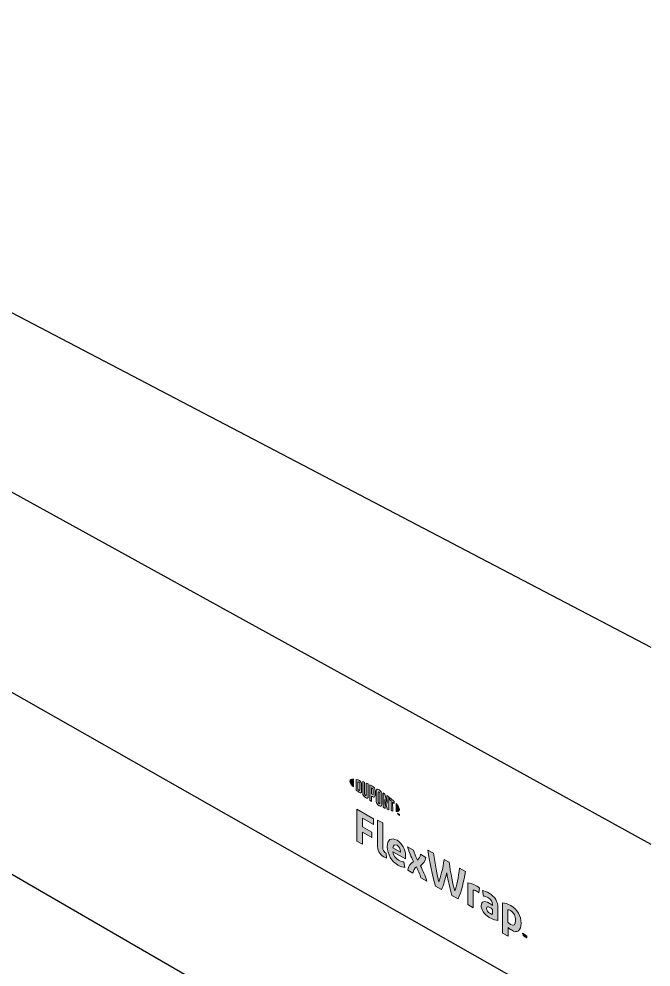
# Model space of a CAD drawing. Header units: inches. Extents: x -26 to 76, y -15 to 22.
# Drawn here: x 64.07 to 65.214, y -6.687 to -4.969 of the extents above; entities that cross this region are included whole.
import ezdxf

# ---------------------------------------------------------------- set-up
doc = ezdxf.new("R2010")
doc.units = ezdxf.units.IN
doc.header["$MEASUREMENT"] = 0
doc.layers.add('G-ANNO-TTLB', color=7, linetype='Continuous', lineweight=0)
doc.layers.add('TYVEK', color=7, linetype='Continuous', lineweight=0)

# ---------------------------------------------------------------- blocks, each defined once
blk = doc.blocks.new('Block_184')
at = {"layer": 'TYVEK', "true_color": 0x000000, "transparency": 33554687}
h = blk.add_hatch(color=18, dxfattribs=at)
h.dxf.hatch_style = 2
edge = h.paths.add_edge_path()
edge.add_spline(control_points=[(64.682, -6.4589), (64.682, -6.4589), (64.6819, -6.4014), (64.6819, -6.4014), (64.6819, -6.4014), (64.7122, -6.4188), (64.7122, -6.4188), (64.7122, -6.4188), (64.7122, -6.4288), (64.7122, -6.4288), (64.7122, -6.4288), (64.6921, -6.4172), (64.6921, -6.4172), (64.6921, -6.4172), (64.6921, -6.4329), (64.6921, -6.4329), (64.6921, -6.4329), (64.7091, -6.4426), (64.7091, -6.4426), (64.7091, -6.4426), (64.7091, -6.4526), (64.7091, -6.4526), (64.7091, -6.4526), (64.6921, -6.4429), (64.6921, -6.4429), (64.6921, -6.4429), (64.6922, -6.4647), (64.6922, -6.4647), (64.6922, -6.4647), (64.682, -6.4589), (64.682, -6.4589)], knot_values=[0, 0, 0, 0, 1, 1, 1, 2, 2, 2, 3, 3, 3, 4, 4, 4, 5, 5, 5, 6, 6, 6, 7, 7, 7, 8, 8, 8, 9, 9, 9, 10, 10, 10, 10], degree=3, periodic=0)
h = blk.add_hatch(color=18, dxfattribs=at)
h.dxf.hatch_style = 2
edge = h.paths.add_edge_path()
edge.add_spline(control_points=[(64.7288, -6.4706), (64.7289, -6.475), (64.7299, -6.478), (64.7327, -6.4796), (64.7334, -6.48), (64.7341, -6.4804), (64.7348, -6.4806), (64.7348, -6.4806), (64.7355, -6.4899), (64.7355, -6.4899), (64.7342, -6.4895), (64.7319, -6.4885), (64.7305, -6.4877), (64.7223, -6.483), (64.719, -6.475), (64.719, -6.4651), (64.719, -6.4651), (64.7189, -6.4212), (64.7189, -6.4212), (64.7189, -6.4212), (64.7287, -6.4262), (64.7287, -6.4262), (64.7287, -6.4262), (64.7288, -6.4706), (64.7288, -6.4706)], knot_values=[0, 0, 0, 0, 1, 1, 1, 2, 2, 2, 3, 3, 3, 4, 4, 4, 5, 5, 5, 6, 6, 6, 7, 7, 7, 8, 8, 8, 8], degree=3, periodic=0)
h = blk.add_hatch(color=18, dxfattribs=at)
h.dxf.hatch_style = 2
edge = h.paths.add_edge_path()
edge.add_spline(control_points=[(64.7471, -6.4713), (64.7471, -6.4713), (64.7606, -6.4791), (64.7606, -6.4791), (64.7606, -6.4791), (64.7606, -6.4781), (64.7606, -6.4781), (64.7606, -6.4735), (64.7584, -6.4689), (64.7545, -6.4666), (64.7504, -6.4643), (64.7477, -6.4661), (64.7471, -6.4713)], knot_values=[0, 0, 0, 0, 1, 1, 1, 2, 2, 2, 3, 3, 3, 4, 4, 4, 4], degree=3, periodic=0)
edge = h.paths.add_edge_path()
edge.add_spline(control_points=[(64.7687, -6.5069), (64.7656, -6.5067), (64.7609, -6.5052), (64.7562, -6.5025), (64.7448, -6.4959), (64.7369, -6.483), (64.7369, -6.4694), (64.7368, -6.4563), (64.744, -6.4516), (64.7545, -6.4576), (64.7638, -6.463), (64.77, -6.4741), (64.77, -6.4851), (64.77, -6.4876), (64.7699, -6.4896), (64.7697, -6.4912), (64.7697, -6.4912), (64.7472, -6.4783), (64.7472, -6.4783), (64.7482, -6.4854), (64.7515, -6.4903), (64.7572, -6.4935), (64.7607, -6.4955), (64.7641, -6.4966), (64.7671, -6.4968), (64.7671, -6.4968), (64.7687, -6.5069), (64.7687, -6.5069)], knot_values=[0, 0, 0, 0, 1, 1, 1, 2, 2, 2, 3, 3, 3, 4, 4, 4, 5, 5, 5, 6, 6, 6, 7, 7, 7, 8, 8, 8, 9, 9, 9, 9], degree=3, periodic=0)
h = blk.add_hatch(color=18, dxfattribs=at)
h.dxf.hatch_style = 2
edge = h.paths.add_edge_path()
edge.add_spline(control_points=[(64.7845, -6.4958), (64.7798, -6.4869), (64.776, -6.4791), (64.7737, -6.4696), (64.7737, -6.4696), (64.7844, -6.4757), (64.7844, -6.4757), (64.7853, -6.4799), (64.7884, -6.4873), (64.7916, -6.4938), (64.7942, -6.4908), (64.7965, -6.4873), (64.797, -6.483), (64.797, -6.483), (64.8069, -6.4887), (64.8069, -6.4887), (64.8051, -6.4962), (64.802, -6.5004), (64.7967, -6.5036), (64.8018, -6.5132), (64.8053, -6.521), (64.8083, -6.5314), (64.8083, -6.5314), (64.7976, -6.5253), (64.7976, -6.5253), (64.7961, -6.5198), (64.7926, -6.5116), (64.7895, -6.5054), (64.7869, -6.5083), (64.7843, -6.5118), (64.7833, -6.517), (64.7833, -6.517), (64.7738, -6.5116), (64.7738, -6.5116), (64.7755, -6.504), (64.7789, -6.4994), (64.7845, -6.4958)], knot_values=[0, 0, 0, 0, 1, 1, 1, 2, 2, 2, 3, 3, 3, 4, 4, 4, 5, 5, 5, 6, 6, 6, 7, 7, 7, 8, 8, 8, 9, 9, 9, 10, 10, 10, 11, 11, 11, 12, 12, 12, 12], degree=3, periodic=0)
h = blk.add_hatch(color=18, dxfattribs=at)
h.dxf.hatch_style = 2
edge = h.paths.add_edge_path()
edge.add_spline(control_points=[(64.8679, -6.5082), (64.8679, -6.5082), (64.8783, -6.5141), (64.8783, -6.5141), (64.8756, -6.5317), (64.871, -6.5516), (64.865, -6.5639), (64.865, -6.5639), (64.8538, -6.5575), (64.8538, -6.5575), (64.8503, -6.5452), (64.8471, -6.5314), (64.8444, -6.5164), (64.8418, -6.5283), (64.8387, -6.5386), (64.8352, -6.5468), (64.8352, -6.5468), (64.824, -6.5404), (64.824, -6.5404), (64.8183, -6.5214), (64.8131, -6.4959), (64.8105, -6.4752), (64.8105, -6.4752), (64.8208, -6.4811), (64.8208, -6.4811), (64.823, -6.4997), (64.8271, -6.5215), (64.83, -6.5328), (64.8331, -6.5249), (64.8378, -6.5088), (64.8398, -6.4921), (64.8398, -6.4921), (64.8489, -6.4973), (64.8489, -6.4973), (64.8511, -6.5164), (64.8558, -6.538), (64.859, -6.5494), (64.8618, -6.5414), (64.8658, -6.5243), (64.8679, -6.5082)], knot_values=[0, 0, 0, 0, 1, 1, 1, 2, 2, 2, 3, 3, 3, 4, 4, 4, 5, 5, 5, 6, 6, 6, 7, 7, 7, 8, 8, 8, 9, 9, 9, 10, 10, 10, 11, 11, 11, 12, 12, 12, 13, 13, 13, 13], degree=3, periodic=0)
h = blk.add_hatch(color=18, dxfattribs=at)
h.dxf.hatch_style = 2
edge = h.paths.add_edge_path()
edge.add_spline(control_points=[(64.8976, -6.5398), (64.9002, -6.5412), (64.9026, -6.543), (64.9041, -6.5442), (64.9041, -6.5442), (64.9027, -6.5527), (64.9027, -6.5527), (64.9014, -6.5515), (64.8999, -6.5504), (64.8985, -6.5496), (64.8958, -6.5481), (64.894, -6.5476), (64.8925, -6.5476), (64.8925, -6.5476), (64.8926, -6.5798), (64.8926, -6.5798), (64.8926, -6.5798), (64.8828, -6.5742), (64.8828, -6.5742), (64.8828, -6.5742), (64.8827, -6.5348), (64.8827, -6.5348), (64.8865, -6.5348), (64.8925, -6.5368), (64.8976, -6.5398)], knot_values=[0, 0, 0, 0, 1, 1, 1, 2, 2, 2, 3, 3, 3, 4, 4, 4, 5, 5, 5, 6, 6, 6, 7, 7, 7, 8, 8, 8, 8], degree=3, periodic=0)
h = blk.add_hatch(color=18, dxfattribs=at)
h.dxf.hatch_style = 2
edge = h.paths.add_edge_path()
edge.add_spline(control_points=[(64.9276, -6.5916), (64.9276, -6.5916), (64.9276, -6.5828), (64.9276, -6.5828), (64.9259, -6.5814), (64.9242, -6.5802), (64.9225, -6.5792), (64.9192, -6.5774), (64.9167, -6.5774), (64.9167, -6.5812), (64.9167, -6.5847), (64.9188, -6.5877), (64.9226, -6.5899), (64.9247, -6.5911), (64.9265, -6.5916), (64.9276, -6.5916)], knot_values=[0, 0, 0, 0, 1, 1, 1, 2, 2, 2, 3, 3, 3, 4, 4, 4, 5, 5, 5, 5], degree=3, periodic=0)
edge = h.paths.add_edge_path()
edge.add_spline(control_points=[(64.9216, -6.5974), (64.9119, -6.5918), (64.9069, -6.5835), (64.9069, -6.5761), (64.9069, -6.568), (64.9127, -6.5665), (64.9212, -6.5713), (64.9232, -6.5725), (64.9258, -6.5743), (64.9275, -6.5756), (64.9275, -6.5756), (64.9275, -6.5737), (64.9275, -6.5737), (64.9275, -6.5687), (64.925, -6.5648), (64.9203, -6.5621), (64.9171, -6.5603), (64.9138, -6.559), (64.9109, -6.5587), (64.9109, -6.5587), (64.9091, -6.5488), (64.9091, -6.5488), (64.9121, -6.5491), (64.917, -6.5509), (64.9214, -6.5534), (64.9318, -6.5594), (64.9371, -6.5688), (64.9371, -6.5799), (64.9371, -6.5799), (64.9371, -6.6027), (64.9371, -6.6027), (64.9342, -6.6028), (64.9287, -6.6015), (64.9216, -6.5974)], knot_values=[0, 0, 0, 0, 1, 1, 1, 2, 2, 2, 3, 3, 3, 4, 4, 4, 5, 5, 5, 6, 6, 6, 7, 7, 7, 8, 8, 8, 9, 9, 9, 10, 10, 10, 11, 11, 11, 11], degree=3, periodic=0)
h = blk.add_hatch(color=18, dxfattribs=at)
h.dxf.hatch_style = 2
edge = h.paths.add_edge_path()
edge.add_spline(control_points=[(64.96, -6.6101), (64.9663, -6.6137), (64.9692, -6.611), (64.9692, -6.6025), (64.9691, -6.5951), (64.9664, -6.5886), (64.9599, -6.5849), (64.9582, -6.5839), (64.9569, -6.5835), (64.9554, -6.5833), (64.9554, -6.5833), (64.9554, -6.6063), (64.9554, -6.6063), (64.9568, -6.6078), (64.9579, -6.6089), (64.96, -6.6101)], knot_values=[0, 0, 0, 0, 1, 1, 1, 2, 2, 2, 3, 3, 3, 4, 4, 4, 5, 5, 5, 5], degree=3, periodic=0)
edge = h.paths.add_edge_path()
edge.add_spline(control_points=[(64.9615, -6.6201), (64.959, -6.6187), (64.9572, -6.6174), (64.9555, -6.6156), (64.9555, -6.6156), (64.9555, -6.6312), (64.9555, -6.6312), (64.9555, -6.6312), (64.9457, -6.6256), (64.9457, -6.6256), (64.9457, -6.6256), (64.9456, -6.5708), (64.9456, -6.5708), (64.9497, -6.571), (64.9554, -6.5729), (64.9604, -6.5758), (64.9721, -6.5825), (64.9791, -6.5947), (64.9791, -6.6079), (64.9792, -6.6214), (64.9726, -6.6265), (64.9615, -6.6201)], knot_values=[0, 0, 0, 0, 1, 1, 1, 2, 2, 2, 3, 3, 3, 4, 4, 4, 5, 5, 5, 6, 6, 6, 7, 7, 7, 7], degree=3, periodic=0)
h = blk.add_hatch(color=18, dxfattribs=at)
h.dxf.hatch_style = 2
edge = h.paths.add_edge_path()
edge.add_spline(control_points=[(64.9862, -6.6285), (64.9866, -6.6298), (64.9869, -6.6307), (64.9873, -6.6317), (64.9878, -6.6312), (64.9881, -6.6306), (64.9884, -6.6298), (64.9884, -6.6298), (64.9894, -6.6304), (64.9894, -6.6304), (64.9894, -6.6304), (64.9894, -6.6346), (64.9894, -6.6346), (64.9894, -6.6346), (64.9885, -6.6341), (64.9885, -6.6341), (64.9885, -6.6341), (64.9885, -6.6322), (64.9885, -6.6322), (64.9885, -6.6322), (64.9886, -6.6315), (64.9886, -6.6315), (64.9883, -6.632), (64.988, -6.6325), (64.9877, -6.6328), (64.9877, -6.6328), (64.987, -6.6325), (64.987, -6.6325), (64.9867, -6.6317), (64.9863, -6.6308), (64.986, -6.63), (64.986, -6.63), (64.9861, -6.6308), (64.9861, -6.6308), (64.9861, -6.6308), (64.9861, -6.6327), (64.9861, -6.6327), (64.9861, -6.6327), (64.9852, -6.6322), (64.9852, -6.6322), (64.9852, -6.6322), (64.9852, -6.6279), (64.9852, -6.6279), (64.9852, -6.6279), (64.9862, -6.6285), (64.9862, -6.6285)], knot_values=[0, 0, 0, 0, 1, 1, 1, 2, 2, 2, 3, 3, 3, 4, 4, 4, 5, 5, 5, 6, 6, 6, 7, 7, 7, 8, 8, 8, 9, 9, 9, 10, 10, 10, 11, 11, 11, 12, 12, 12, 13, 13, 13, 14, 14, 14, 15, 15, 15, 15], degree=3, periodic=0)
edge = h.paths.add_edge_path()
edge.add_spline(control_points=[(64.9828, -6.6275), (64.9828, -6.6275), (64.9818, -6.6269), (64.9818, -6.6269), (64.9818, -6.6269), (64.9818, -6.626), (64.9818, -6.626), (64.9818, -6.626), (64.9848, -6.6277), (64.9848, -6.6277), (64.9848, -6.6277), (64.9848, -6.6287), (64.9848, -6.6287), (64.9848, -6.6287), (64.9838, -6.6281), (64.9838, -6.6281), (64.9838, -6.6281), (64.9838, -6.6314), (64.9838, -6.6314), (64.9838, -6.6314), (64.9828, -6.6308), (64.9828, -6.6308), (64.9828, -6.6308), (64.9828, -6.6275), (64.9828, -6.6275)], knot_values=[0, 0, 0, 0, 1, 1, 1, 2, 2, 2, 3, 3, 3, 4, 4, 4, 5, 5, 5, 6, 6, 6, 7, 7, 7, 8, 8, 8, 8], degree=3, periodic=0)
at = {"layer": 'TYVEK'}
for points, knots in [([(64.682, -6.4589), (64.682, -6.4589), (64.6819, -6.4014), (64.6819, -6.4014), (64.6819, -6.4014), (64.7122, -6.4188), (64.7122, -6.4188), (64.7122, -6.4188), (64.7122, -6.4288), (64.7122, -6.4288), (64.7122, -6.4288), (64.6921, -6.4172), (64.6921, -6.4172), (64.6921, -6.4172), (64.6921, -6.4329), (64.6921, -6.4329), (64.6921, -6.4329), (64.7091, -6.4426), (64.7091, -6.4426), (64.7091, -6.4426), (64.7091, -6.4526), (64.7091, -6.4526), (64.7091, -6.4526), (64.6921, -6.4429), (64.6921, -6.4429), (64.6921, -6.4429), (64.6922, -6.4647), (64.6922, -6.4647), (64.6922, -6.4647), (64.682, -6.4589), (64.682, -6.4589)], [0, 0, 0, 0, 1, 1, 1, 2, 2, 2, 3, 3, 3, 4, 4, 4, 5, 5, 5, 6, 6, 6, 7, 7, 7, 8, 8, 8, 9, 9, 9, 10, 10, 10, 10]), ([(64.7288, -6.4706), (64.7289, -6.475), (64.7299, -6.478), (64.7327, -6.4796), (64.7334, -6.48), (64.7341, -6.4804), (64.7348, -6.4806), (64.7348, -6.4806), (64.7355, -6.4899), (64.7355, -6.4899), (64.7342, -6.4895), (64.7319, -6.4885), (64.7305, -6.4877), (64.7223, -6.483), (64.719, -6.475), (64.719, -6.4651), (64.719, -6.4651), (64.7189, -6.4212), (64.7189, -6.4212), (64.7189, -6.4212), (64.7287, -6.4262), (64.7287, -6.4262), (64.7287, -6.4262), (64.7288, -6.4706), (64.7288, -6.4706)], [0, 0, 0, 0, 1, 1, 1, 2, 2, 2, 3, 3, 3, 4, 4, 4, 5, 5, 5, 6, 6, 6, 7, 7, 7, 8, 8, 8, 8]), ([(64.7687, -6.5069), (64.7656, -6.5067), (64.7609, -6.5052), (64.7562, -6.5025), (64.7448, -6.4959), (64.7369, -6.483), (64.7369, -6.4694), (64.7368, -6.4563), (64.744, -6.4516), (64.7545, -6.4576), (64.7638, -6.463), (64.77, -6.4741), (64.77, -6.4851), (64.77, -6.4876), (64.7699, -6.4896), (64.7697, -6.4912), (64.7697, -6.4912), (64.7472, -6.4783), (64.7472, -6.4783), (64.7482, -6.4854), (64.7515, -6.4903), (64.7572, -6.4935), (64.7607, -6.4955), (64.7641, -6.4966), (64.7671, -6.4968), (64.7671, -6.4968), (64.7687, -6.5069), (64.7687, -6.5069)], [0, 0, 0, 0, 1, 1, 1, 2, 2, 2, 3, 3, 3, 4, 4, 4, 5, 5, 5, 6, 6, 6, 7, 7, 7, 8, 8, 8, 9, 9, 9, 9]), ([(64.7471, -6.4713), (64.7471, -6.4713), (64.7606, -6.4791), (64.7606, -6.4791), (64.7606, -6.4791), (64.7606, -6.4781), (64.7606, -6.4781), (64.7606, -6.4735), (64.7584, -6.4689), (64.7545, -6.4666), (64.7504, -6.4643), (64.7477, -6.4661), (64.7471, -6.4713)], [0, 0, 0, 0, 1, 1, 1, 2, 2, 2, 3, 3, 3, 4, 4, 4, 4]), ([(64.7845, -6.4958), (64.7798, -6.4869), (64.776, -6.4791), (64.7737, -6.4696), (64.7737, -6.4696), (64.7844, -6.4757), (64.7844, -6.4757), (64.7853, -6.4799), (64.7884, -6.4873), (64.7916, -6.4938), (64.7942, -6.4908), (64.7965, -6.4873), (64.797, -6.483), (64.797, -6.483), (64.8069, -6.4887), (64.8069, -6.4887), (64.8051, -6.4962), (64.802, -6.5004), (64.7967, -6.5036), (64.8018, -6.5132), (64.8053, -6.521), (64.8083, -6.5314), (64.8083, -6.5314), (64.7976, -6.5253), (64.7976, -6.5253), (64.7961, -6.5198), (64.7926, -6.5116), (64.7895, -6.5054), (64.7869, -6.5083), (64.7843, -6.5118), (64.7833, -6.517), (64.7833, -6.517), (64.7738, -6.5116), (64.7738, -6.5116), (64.7755, -6.504), (64.7789, -6.4994), (64.7845, -6.4958)], [0, 0, 0, 0, 1, 1, 1, 2, 2, 2, 3, 3, 3, 4, 4, 4, 5, 5, 5, 6, 6, 6, 7, 7, 7, 8, 8, 8, 9, 9, 9, 10, 10, 10, 11, 11, 11, 12, 12, 12, 12]), ([(64.8679, -6.5082), (64.8679, -6.5082), (64.8783, -6.5141), (64.8783, -6.5141), (64.8756, -6.5317), (64.871, -6.5516), (64.865, -6.5639), (64.865, -6.5639), (64.8538, -6.5575), (64.8538, -6.5575), (64.8503, -6.5452), (64.8471, -6.5314), (64.8444, -6.5164), (64.8418, -6.5283), (64.8387, -6.5386), (64.8352, -6.5468), (64.8352, -6.5468), (64.824, -6.5404), (64.824, -6.5404), (64.8183, -6.5214), (64.8131, -6.4959), (64.8105, -6.4752), (64.8105, -6.4752), (64.8208, -6.4811), (64.8208, -6.4811), (64.823, -6.4997), (64.8271, -6.5215), (64.83, -6.5328), (64.8331, -6.5249), (64.8378, -6.5088), (64.8398, -6.4921), (64.8398, -6.4921), (64.8489, -6.4973), (64.8489, -6.4973), (64.8511, -6.5164), (64.8558, -6.538), (64.859, -6.5494), (64.8618, -6.5414), (64.8658, -6.5243), (64.8679, -6.5082)], [0, 0, 0, 0, 1, 1, 1, 2, 2, 2, 3, 3, 3, 4, 4, 4, 5, 5, 5, 6, 6, 6, 7, 7, 7, 8, 8, 8, 9, 9, 9, 10, 10, 10, 11, 11, 11, 12, 12, 12, 13, 13, 13, 13]), ([(64.8976, -6.5398), (64.9002, -6.5412), (64.9026, -6.543), (64.9041, -6.5442), (64.9041, -6.5442), (64.9027, -6.5527), (64.9027, -6.5527), (64.9014, -6.5515), (64.8999, -6.5504), (64.8985, -6.5496), (64.8958, -6.5481), (64.894, -6.5476), (64.8925, -6.5476), (64.8925, -6.5476), (64.8926, -6.5798), (64.8926, -6.5798), (64.8926, -6.5798), (64.8828, -6.5742), (64.8828, -6.5742), (64.8828, -6.5742), (64.8827, -6.5348), (64.8827, -6.5348), (64.8865, -6.5348), (64.8925, -6.5368), (64.8976, -6.5398)], [0, 0, 0, 0, 1, 1, 1, 2, 2, 2, 3, 3, 3, 4, 4, 4, 5, 5, 5, 6, 6, 6, 7, 7, 7, 8, 8, 8, 8]), ([(64.9216, -6.5974), (64.9119, -6.5918), (64.9069, -6.5835), (64.9069, -6.5761), (64.9069, -6.568), (64.9127, -6.5665), (64.9212, -6.5713), (64.9232, -6.5725), (64.9258, -6.5743), (64.9275, -6.5756), (64.9275, -6.5756), (64.9275, -6.5737), (64.9275, -6.5737), (64.9275, -6.5687), (64.925, -6.5648), (64.9203, -6.5621), (64.9171, -6.5603), (64.9138, -6.559), (64.9109, -6.5587), (64.9109, -6.5587), (64.9091, -6.5488), (64.9091, -6.5488), (64.9121, -6.5491), (64.917, -6.5509), (64.9214, -6.5534), (64.9318, -6.5594), (64.9371, -6.5688), (64.9371, -6.5799), (64.9371, -6.5799), (64.9371, -6.6027), (64.9371, -6.6027), (64.9342, -6.6028), (64.9287, -6.6015), (64.9216, -6.5974)], [0, 0, 0, 0, 1, 1, 1, 2, 2, 2, 3, 3, 3, 4, 4, 4, 5, 5, 5, 6, 6, 6, 7, 7, 7, 8, 8, 8, 9, 9, 9, 10, 10, 10, 11, 11, 11, 11]), ([(64.9276, -6.5916), (64.9276, -6.5916), (64.9276, -6.5828), (64.9276, -6.5828), (64.9259, -6.5814), (64.9242, -6.5802), (64.9225, -6.5792), (64.9192, -6.5774), (64.9167, -6.5774), (64.9167, -6.5812), (64.9167, -6.5847), (64.9188, -6.5877), (64.9226, -6.5899), (64.9247, -6.5911), (64.9265, -6.5916), (64.9276, -6.5916)], [0, 0, 0, 0, 1, 1, 1, 2, 2, 2, 3, 3, 3, 4, 4, 4, 5, 5, 5, 5]), ([(64.9615, -6.6201), (64.959, -6.6187), (64.9572, -6.6174), (64.9555, -6.6156), (64.9555, -6.6156), (64.9555, -6.6312), (64.9555, -6.6312), (64.9555, -6.6312), (64.9457, -6.6256), (64.9457, -6.6256), (64.9457, -6.6256), (64.9456, -6.5708), (64.9456, -6.5708), (64.9497, -6.571), (64.9554, -6.5729), (64.9604, -6.5758), (64.9721, -6.5825), (64.9791, -6.5947), (64.9791, -6.6079), (64.9792, -6.6214), (64.9726, -6.6265), (64.9615, -6.6201)], [0, 0, 0, 0, 1, 1, 1, 2, 2, 2, 3, 3, 3, 4, 4, 4, 5, 5, 5, 6, 6, 6, 7, 7, 7, 7]), ([(64.96, -6.6101), (64.9663, -6.6137), (64.9692, -6.611), (64.9692, -6.6025), (64.9691, -6.5951), (64.9664, -6.5886), (64.9599, -6.5849), (64.9582, -6.5839), (64.9569, -6.5835), (64.9554, -6.5833), (64.9554, -6.5833), (64.9554, -6.6063), (64.9554, -6.6063), (64.9568, -6.6078), (64.9579, -6.6089), (64.96, -6.6101)], [0, 0, 0, 0, 1, 1, 1, 2, 2, 2, 3, 3, 3, 4, 4, 4, 5, 5, 5, 5]), ([(64.9828, -6.6275), (64.9828, -6.6275), (64.9818, -6.6269), (64.9818, -6.6269), (64.9818, -6.6269), (64.9818, -6.626), (64.9818, -6.626), (64.9818, -6.626), (64.9848, -6.6277), (64.9848, -6.6277), (64.9848, -6.6277), (64.9848, -6.6287), (64.9848, -6.6287), (64.9848, -6.6287), (64.9838, -6.6281), (64.9838, -6.6281), (64.9838, -6.6281), (64.9838, -6.6314), (64.9838, -6.6314), (64.9838, -6.6314), (64.9828, -6.6308), (64.9828, -6.6308), (64.9828, -6.6308), (64.9828, -6.6275), (64.9828, -6.6275)], [0, 0, 0, 0, 1, 1, 1, 2, 2, 2, 3, 3, 3, 4, 4, 4, 5, 5, 5, 6, 6, 6, 7, 7, 7, 8, 8, 8, 8]), ([(64.9862, -6.6285), (64.9866, -6.6298), (64.9869, -6.6307), (64.9873, -6.6317), (64.9878, -6.6312), (64.9881, -6.6306), (64.9884, -6.6298), (64.9884, -6.6298), (64.9894, -6.6304), (64.9894, -6.6304), (64.9894, -6.6304), (64.9894, -6.6346), (64.9894, -6.6346), (64.9894, -6.6346), (64.9885, -6.6341), (64.9885, -6.6341), (64.9885, -6.6341), (64.9885, -6.6322), (64.9885, -6.6322), (64.9885, -6.6322), (64.9886, -6.6315), (64.9886, -6.6315), (64.9883, -6.632), (64.988, -6.6325), (64.9877, -6.6328), (64.9877, -6.6328), (64.987, -6.6325), (64.987, -6.6325), (64.9867, -6.6317), (64.9863, -6.6308), (64.986, -6.63), (64.986, -6.63), (64.9861, -6.6308), (64.9861, -6.6308), (64.9861, -6.6308), (64.9861, -6.6327), (64.9861, -6.6327), (64.9861, -6.6327), (64.9852, -6.6322), (64.9852, -6.6322), (64.9852, -6.6322), (64.9852, -6.6279), (64.9852, -6.6279), (64.9852, -6.6279), (64.9862, -6.6285), (64.9862, -6.6285)], [0, 0, 0, 0, 1, 1, 1, 2, 2, 2, 3, 3, 3, 4, 4, 4, 5, 5, 5, 6, 6, 6, 7, 7, 7, 8, 8, 8, 9, 9, 9, 10, 10, 10, 11, 11, 11, 12, 12, 12, 13, 13, 13, 14, 14, 14, 15, 15, 15, 15])]:
    blk.add_open_spline(points, degree=3, knots=knots, dxfattribs=at)
blk = doc.blocks.new('Block_185')
at = {"layer": 'TYVEK', "true_color": 0x000000, "transparency": 33554687}
h = blk.add_hatch(color=18, dxfattribs=at)
h.dxf.hatch_style = 2
edge = h.paths.add_edge_path()
edge.add_spline(control_points=[(64.6693, -6.3503), (64.6693, -6.3529), (64.6716, -6.3567), (64.6755, -6.361), (64.6755, -6.361), (64.6754, -6.3466), (64.6754, -6.3466), (64.6715, -6.3465), (64.6693, -6.3477), (64.6693, -6.3503)], knot_values=[0, 0, 0, 0, 1, 1, 1, 2, 2, 2, 3, 3, 3, 3], degree=3, periodic=0)
h = blk.add_hatch(color=18, dxfattribs=at)
h.dxf.hatch_style = 2
edge = h.paths.add_edge_path()
edge.add_spline(control_points=[(64.6871, -6.3664), (64.6871, -6.3675), (64.6865, -6.3675), (64.6859, -6.3671), (64.6853, -6.3668), (64.6845, -6.3661), (64.6838, -6.3655), (64.6838, -6.3655), (64.6838, -6.3517), (64.6838, -6.3517), (64.6845, -6.3519), (64.6853, -6.3522), (64.6858, -6.3525), (64.6865, -6.3529), (64.6871, -6.3536), (64.6871, -6.3547), (64.6871, -6.3547), (64.6871, -6.3664), (64.6871, -6.3664)], knot_values=[0, 0, 0, 0, 1, 1, 1, 2, 2, 2, 3, 3, 3, 4, 4, 4, 5, 5, 5, 6, 6, 6, 6], degree=3, periodic=0)
edge = h.paths.add_edge_path()
edge.add_spline(control_points=[(64.6863, -6.3491), (64.6852, -6.3485), (64.6836, -6.348), (64.6808, -6.3473), (64.6808, -6.3473), (64.6808, -6.3665), (64.6808, -6.3665), (64.6833, -6.3688), (64.6852, -6.3704), (64.6863, -6.371), (64.6888, -6.3724), (64.6902, -6.3715), (64.6902, -6.3687), (64.6902, -6.3687), (64.6902, -6.356), (64.6902, -6.356), (64.6902, -6.3531), (64.6888, -6.3505), (64.6863, -6.3491)], knot_values=[0, 0, 0, 0, 1, 1, 1, 2, 2, 2, 3, 3, 3, 4, 4, 4, 5, 5, 5, 6, 6, 6, 6], degree=3, periodic=0)
h = blk.add_hatch(color=18, dxfattribs=at)
h.dxf.hatch_style = 2
edge = h.paths.add_edge_path()
edge.add_spline(control_points=[(64.6989, -6.3754), (64.6989, -6.3765), (64.6986, -6.377), (64.6974, -6.3762), (64.6962, -6.3753), (64.6959, -6.3746), (64.6959, -6.3733), (64.6959, -6.3733), (64.6959, -6.3524), (64.6959, -6.3524), (64.6951, -6.3521), (64.6933, -6.3514), (64.6926, -6.3511), (64.6926, -6.3511), (64.6926, -6.3721), (64.6926, -6.3721), (64.6926, -6.3755), (64.6941, -6.3776), (64.6974, -6.38), (64.7005, -6.3821), (64.7024, -6.3814), (64.7023, -6.3777), (64.7023, -6.3777), (64.7023, -6.3554), (64.7023, -6.3554), (64.7017, -6.3551), (64.6996, -6.3541), (64.6989, -6.3538), (64.6989, -6.3538), (64.6989, -6.3754), (64.6989, -6.3754)], knot_values=[0, 0, 0, 0, 1, 1, 1, 2, 2, 2, 3, 3, 3, 4, 4, 4, 5, 5, 5, 6, 6, 6, 7, 7, 7, 8, 8, 8, 9, 9, 9, 10, 10, 10, 10], degree=3, periodic=0)
h = blk.add_hatch(color=18, dxfattribs=at)
h.dxf.hatch_style = 2
edge = h.paths.add_edge_path()
edge.add_spline(control_points=[(64.7114, -6.3734), (64.7114, -6.3746), (64.711, -6.375), (64.7096, -6.3742), (64.7096, -6.3742), (64.7084, -6.3735), (64.7084, -6.3735), (64.7084, -6.3735), (64.7084, -6.3625), (64.7084, -6.3625), (64.7089, -6.3628), (64.7092, -6.3629), (64.7095, -6.3631), (64.711, -6.364), (64.7113, -6.3648), (64.7113, -6.366), (64.7113, -6.366), (64.7114, -6.3734), (64.7114, -6.3734)], knot_values=[0, 0, 0, 0, 1, 1, 1, 2, 2, 2, 3, 3, 3, 4, 4, 4, 5, 5, 5, 6, 6, 6, 6], degree=3, periodic=0)
edge = h.paths.add_edge_path()
edge.add_spline(control_points=[(64.7097, -6.3593), (64.7091, -6.359), (64.707, -6.3578), (64.705, -6.3568), (64.705, -6.3568), (64.705, -6.3848), (64.705, -6.3848), (64.7057, -6.3852), (64.7075, -6.3864), (64.7084, -6.387), (64.7084, -6.387), (64.7084, -6.3774), (64.7084, -6.3774), (64.7084, -6.3774), (64.7098, -6.3782), (64.7098, -6.3782), (64.7133, -6.3802), (64.7148, -6.3792), (64.7148, -6.3757), (64.7148, -6.3757), (64.7148, -6.3674), (64.7148, -6.3674), (64.7148, -6.3639), (64.7131, -6.3612), (64.7097, -6.3593)], knot_values=[0, 0, 0, 0, 1, 1, 1, 2, 2, 2, 3, 3, 3, 4, 4, 4, 5, 5, 5, 6, 6, 6, 7, 7, 7, 8, 8, 8, 8], degree=3, periodic=0)
h = blk.add_hatch(color=18, dxfattribs=at)
h.dxf.hatch_style = 2
edge = h.paths.add_edge_path()
edge.add_spline(control_points=[(64.7236, -6.3902), (64.7236, -6.3913), (64.7233, -6.3917), (64.7221, -6.391), (64.7208, -6.3904), (64.7205, -6.3896), (64.7205, -6.3884), (64.7205, -6.3884), (64.7204, -6.3709), (64.7204, -6.3709), (64.7204, -6.3698), (64.7208, -6.3693), (64.722, -6.3701), (64.7232, -6.3708), (64.7235, -6.3716), (64.7235, -6.3727), (64.7235, -6.3727), (64.7236, -6.3902), (64.7236, -6.3902)], knot_values=[0, 0, 0, 0, 1, 1, 1, 2, 2, 2, 3, 3, 3, 4, 4, 4, 5, 5, 5, 6, 6, 6, 6], degree=3, periodic=0)
edge = h.paths.add_edge_path()
edge.add_spline(control_points=[(64.722, -6.3662), (64.7188, -6.3642), (64.717, -6.3647), (64.717, -6.3684), (64.717, -6.3684), (64.717, -6.3868), (64.717, -6.3868), (64.717, -6.3906), (64.7187, -6.3932), (64.7221, -6.395), (64.7253, -6.3967), (64.727, -6.3962), (64.727, -6.3921), (64.727, -6.3921), (64.727, -6.3746), (64.727, -6.3746), (64.727, -6.3706), (64.7254, -6.3684), (64.722, -6.3662)], knot_values=[0, 0, 0, 0, 1, 1, 1, 2, 2, 2, 3, 3, 3, 4, 4, 4, 5, 5, 5, 6, 6, 6, 6], degree=3, periodic=0)
h = blk.add_hatch(color=18, dxfattribs=at)
h.dxf.hatch_style = 2
edge = h.paths.add_edge_path()
edge.add_spline(control_points=[(64.7365, -6.3901), (64.7365, -6.3901), (64.7327, -6.3737), (64.7327, -6.3737), (64.7316, -6.3729), (64.7304, -6.3721), (64.7294, -6.3714), (64.7294, -6.3714), (64.7295, -6.3983), (64.7295, -6.3983), (64.7302, -6.3986), (64.7319, -6.3994), (64.7328, -6.3998), (64.7328, -6.3998), (64.7325, -6.3837), (64.7325, -6.3837), (64.7325, -6.3837), (64.7365, -6.4013), (64.7365, -6.4013), (64.7374, -6.4016), (64.7386, -6.4021), (64.7394, -6.4024), (64.7394, -6.4024), (64.7394, -6.3787), (64.7394, -6.3787), (64.7385, -6.3781), (64.737, -6.3769), (64.7362, -6.3763), (64.7362, -6.3763), (64.7365, -6.3901), (64.7365, -6.3901)], knot_values=[0, 0, 0, 0, 1, 1, 1, 2, 2, 2, 3, 3, 3, 4, 4, 4, 5, 5, 5, 6, 6, 6, 7, 7, 7, 8, 8, 8, 9, 9, 9, 10, 10, 10, 10], degree=3, periodic=0)
h = blk.add_hatch(color=18, dxfattribs=at)
h.dxf.hatch_style = 2
edge = h.paths.add_edge_path()
edge.add_spline(control_points=[(64.7411, -6.3838), (64.7419, -6.3845), (64.7428, -6.3852), (64.7436, -6.3858), (64.7436, -6.3858), (64.7436, -6.4037), (64.7436, -6.4037), (64.7444, -6.404), (64.7457, -6.4043), (64.7467, -6.4046), (64.7467, -6.4046), (64.7466, -6.3884), (64.7466, -6.3884), (64.7475, -6.3892), (64.7484, -6.39), (64.7491, -6.3907), (64.7491, -6.3907), (64.7491, -6.3872), (64.7491, -6.3872), (64.7467, -6.3848), (64.7441, -6.3826), (64.7411, -6.3801), (64.7411, -6.3801), (64.7411, -6.3838), (64.7411, -6.3838)], knot_values=[0, 0, 0, 0, 1, 1, 1, 2, 2, 2, 3, 3, 3, 4, 4, 4, 5, 5, 5, 6, 6, 6, 7, 7, 7, 8, 8, 8, 8], degree=3, periodic=0)
h = blk.add_hatch(color=18, dxfattribs=at)
h.dxf.hatch_style = 2
edge = h.paths.add_edge_path()
edge.add_spline(control_points=[(64.7589, -6.4017), (64.7589, -6.4044), (64.7567, -6.4056), (64.7528, -6.4055), (64.7528, -6.4055), (64.7528, -6.391), (64.7528, -6.391), (64.7567, -6.3954), (64.7589, -6.3991), (64.7589, -6.4017)], knot_values=[0, 0, 0, 0, 1, 1, 1, 2, 2, 2, 3, 3, 3, 3], degree=3, periodic=0)
h = blk.add_hatch(color=18, dxfattribs=at)
h.dxf.hatch_style = 2
edge = h.paths.add_edge_path()
edge.add_spline(control_points=[(64.7571, -6.4094), (64.7571, -6.4094), (64.7575, -6.4096), (64.7575, -6.4096), (64.7575, -6.4096), (64.758, -6.4109), (64.758, -6.4109), (64.758, -6.4109), (64.7586, -6.4102), (64.7586, -6.4102), (64.7586, -6.4102), (64.7589, -6.4104), (64.7589, -6.4104), (64.7589, -6.4104), (64.7589, -6.4125), (64.7589, -6.4125), (64.7589, -6.4125), (64.7586, -6.4123), (64.7586, -6.4123), (64.7586, -6.4123), (64.7586, -6.4108), (64.7586, -6.4108), (64.7586, -6.4108), (64.7581, -6.4115), (64.7581, -6.4115), (64.7581, -6.4115), (64.758, -6.4115), (64.758, -6.4115), (64.758, -6.4115), (64.7575, -6.4102), (64.7575, -6.4102), (64.7575, -6.4102), (64.7575, -6.4116), (64.7575, -6.4116), (64.7575, -6.4116), (64.7571, -6.4114), (64.7571, -6.4114), (64.7571, -6.4114), (64.7571, -6.4094), (64.7571, -6.4094)], knot_values=[0, 0, 0, 0, 1, 1, 1, 2, 2, 2, 3, 3, 3, 4, 4, 4, 5, 5, 5, 6, 6, 6, 7, 7, 7, 8, 8, 8, 9, 9, 9, 10, 10, 10, 11, 11, 11, 12, 12, 12, 13, 13, 13, 13], degree=3, periodic=0)
edge = h.paths.add_edge_path()
edge.add_spline(control_points=[(64.7558, -6.409), (64.7558, -6.409), (64.7553, -6.4087), (64.7553, -6.4087), (64.7553, -6.4087), (64.7553, -6.4083), (64.7553, -6.4083), (64.7553, -6.4083), (64.7567, -6.4091), (64.7567, -6.4091), (64.7567, -6.4091), (64.7567, -6.4095), (64.7567, -6.4095), (64.7567, -6.4095), (64.7562, -6.4092), (64.7562, -6.4092), (64.7562, -6.4092), (64.7562, -6.4109), (64.7562, -6.4109), (64.7562, -6.4109), (64.7558, -6.4107), (64.7558, -6.4107), (64.7558, -6.4107), (64.7558, -6.409), (64.7558, -6.409)], knot_values=[0, 0, 0, 0, 1, 1, 1, 2, 2, 2, 3, 3, 3, 4, 4, 4, 5, 5, 5, 6, 6, 6, 7, 7, 7, 8, 8, 8, 8], degree=3, periodic=0)
at = {"layer": 'TYVEK'}
for points, knots in [([(64.6693, -6.3503), (64.6693, -6.3529), (64.6716, -6.3567), (64.6755, -6.361), (64.6755, -6.361), (64.6754, -6.3466), (64.6754, -6.3466), (64.6715, -6.3465), (64.6693, -6.3477), (64.6693, -6.3503)], [0, 0, 0, 0, 1, 1, 1, 2, 2, 2, 3, 3, 3, 3]), ([(64.6863, -6.3491), (64.6852, -6.3485), (64.6836, -6.348), (64.6808, -6.3473), (64.6808, -6.3473), (64.6808, -6.3665), (64.6808, -6.3665), (64.6833, -6.3688), (64.6852, -6.3704), (64.6863, -6.371), (64.6888, -6.3724), (64.6902, -6.3715), (64.6902, -6.3687), (64.6902, -6.3687), (64.6902, -6.356), (64.6902, -6.356), (64.6902, -6.3531), (64.6888, -6.3505), (64.6863, -6.3491)], [0, 0, 0, 0, 1, 1, 1, 2, 2, 2, 3, 3, 3, 4, 4, 4, 5, 5, 5, 6, 6, 6, 6]), ([(64.6871, -6.3664), (64.6871, -6.3675), (64.6865, -6.3675), (64.6859, -6.3671), (64.6853, -6.3668), (64.6845, -6.3661), (64.6838, -6.3655), (64.6838, -6.3655), (64.6838, -6.3517), (64.6838, -6.3517), (64.6845, -6.3519), (64.6853, -6.3522), (64.6858, -6.3525), (64.6865, -6.3529), (64.6871, -6.3536), (64.6871, -6.3547), (64.6871, -6.3547), (64.6871, -6.3664), (64.6871, -6.3664)], [0, 0, 0, 0, 1, 1, 1, 2, 2, 2, 3, 3, 3, 4, 4, 4, 5, 5, 5, 6, 6, 6, 6]), ([(64.6989, -6.3754), (64.6989, -6.3765), (64.6986, -6.377), (64.6974, -6.3762), (64.6962, -6.3753), (64.6959, -6.3746), (64.6959, -6.3733), (64.6959, -6.3733), (64.6959, -6.3524), (64.6959, -6.3524), (64.6951, -6.3521), (64.6933, -6.3514), (64.6926, -6.3511), (64.6926, -6.3511), (64.6926, -6.3721), (64.6926, -6.3721), (64.6926, -6.3755), (64.6941, -6.3776), (64.6974, -6.38), (64.7005, -6.3821), (64.7024, -6.3814), (64.7023, -6.3777), (64.7023, -6.3777), (64.7023, -6.3554), (64.7023, -6.3554), (64.7017, -6.3551), (64.6996, -6.3541), (64.6989, -6.3538), (64.6989, -6.3538), (64.6989, -6.3754), (64.6989, -6.3754)], [0, 0, 0, 0, 1, 1, 1, 2, 2, 2, 3, 3, 3, 4, 4, 4, 5, 5, 5, 6, 6, 6, 7, 7, 7, 8, 8, 8, 9, 9, 9, 10, 10, 10, 10]), ([(64.7097, -6.3593), (64.7091, -6.359), (64.707, -6.3578), (64.705, -6.3568), (64.705, -6.3568), (64.705, -6.3848), (64.705, -6.3848), (64.7057, -6.3852), (64.7075, -6.3864), (64.7084, -6.387), (64.7084, -6.387), (64.7084, -6.3774), (64.7084, -6.3774), (64.7084, -6.3774), (64.7098, -6.3782), (64.7098, -6.3782), (64.7133, -6.3802), (64.7148, -6.3792), (64.7148, -6.3757), (64.7148, -6.3757), (64.7148, -6.3674), (64.7148, -6.3674), (64.7148, -6.3639), (64.7131, -6.3612), (64.7097, -6.3593)], [0, 0, 0, 0, 1, 1, 1, 2, 2, 2, 3, 3, 3, 4, 4, 4, 5, 5, 5, 6, 6, 6, 7, 7, 7, 8, 8, 8, 8]), ([(64.7114, -6.3734), (64.7114, -6.3746), (64.711, -6.375), (64.7096, -6.3742), (64.7096, -6.3742), (64.7084, -6.3735), (64.7084, -6.3735), (64.7084, -6.3735), (64.7084, -6.3625), (64.7084, -6.3625), (64.7089, -6.3628), (64.7092, -6.3629), (64.7095, -6.3631), (64.711, -6.364), (64.7113, -6.3648), (64.7113, -6.366), (64.7113, -6.366), (64.7114, -6.3734), (64.7114, -6.3734)], [0, 0, 0, 0, 1, 1, 1, 2, 2, 2, 3, 3, 3, 4, 4, 4, 5, 5, 5, 6, 6, 6, 6]), ([(64.722, -6.3662), (64.7188, -6.3642), (64.717, -6.3647), (64.717, -6.3684), (64.717, -6.3684), (64.717, -6.3868), (64.717, -6.3868), (64.717, -6.3906), (64.7187, -6.3932), (64.7221, -6.395), (64.7253, -6.3967), (64.727, -6.3962), (64.727, -6.3921), (64.727, -6.3921), (64.727, -6.3746), (64.727, -6.3746), (64.727, -6.3706), (64.7254, -6.3684), (64.722, -6.3662)], [0, 0, 0, 0, 1, 1, 1, 2, 2, 2, 3, 3, 3, 4, 4, 4, 5, 5, 5, 6, 6, 6, 6]), ([(64.7236, -6.3902), (64.7236, -6.3913), (64.7233, -6.3917), (64.7221, -6.391), (64.7208, -6.3904), (64.7205, -6.3896), (64.7205, -6.3884), (64.7205, -6.3884), (64.7204, -6.3709), (64.7204, -6.3709), (64.7204, -6.3698), (64.7208, -6.3693), (64.722, -6.3701), (64.7232, -6.3708), (64.7235, -6.3716), (64.7235, -6.3727), (64.7235, -6.3727), (64.7236, -6.3902), (64.7236, -6.3902)], [0, 0, 0, 0, 1, 1, 1, 2, 2, 2, 3, 3, 3, 4, 4, 4, 5, 5, 5, 6, 6, 6, 6]), ([(64.7365, -6.3901), (64.7365, -6.3901), (64.7327, -6.3737), (64.7327, -6.3737), (64.7316, -6.3729), (64.7304, -6.3721), (64.7294, -6.3714), (64.7294, -6.3714), (64.7295, -6.3983), (64.7295, -6.3983), (64.7302, -6.3986), (64.7319, -6.3994), (64.7328, -6.3998), (64.7328, -6.3998), (64.7325, -6.3837), (64.7325, -6.3837), (64.7325, -6.3837), (64.7365, -6.4013), (64.7365, -6.4013), (64.7374, -6.4016), (64.7386, -6.4021), (64.7394, -6.4024), (64.7394, -6.4024), (64.7394, -6.3787), (64.7394, -6.3787), (64.7385, -6.3781), (64.737, -6.3769), (64.7362, -6.3763), (64.7362, -6.3763), (64.7365, -6.3901), (64.7365, -6.3901)], [0, 0, 0, 0, 1, 1, 1, 2, 2, 2, 3, 3, 3, 4, 4, 4, 5, 5, 5, 6, 6, 6, 7, 7, 7, 8, 8, 8, 9, 9, 9, 10, 10, 10, 10]), ([(64.7411, -6.3838), (64.7419, -6.3845), (64.7428, -6.3852), (64.7436, -6.3858), (64.7436, -6.3858), (64.7436, -6.4037), (64.7436, -6.4037), (64.7444, -6.404), (64.7457, -6.4043), (64.7467, -6.4046), (64.7467, -6.4046), (64.7466, -6.3884), (64.7466, -6.3884), (64.7475, -6.3892), (64.7484, -6.39), (64.7491, -6.3907), (64.7491, -6.3907), (64.7491, -6.3872), (64.7491, -6.3872), (64.7467, -6.3848), (64.7441, -6.3826), (64.7411, -6.3801), (64.7411, -6.3801), (64.7411, -6.3838), (64.7411, -6.3838)], [0, 0, 0, 0, 1, 1, 1, 2, 2, 2, 3, 3, 3, 4, 4, 4, 5, 5, 5, 6, 6, 6, 7, 7, 7, 8, 8, 8, 8]), ([(64.7589, -6.4017), (64.7589, -6.4044), (64.7567, -6.4056), (64.7528, -6.4055), (64.7528, -6.4055), (64.7528, -6.391), (64.7528, -6.391), (64.7567, -6.3954), (64.7589, -6.3991), (64.7589, -6.4017)], [0, 0, 0, 0, 1, 1, 1, 2, 2, 2, 3, 3, 3, 3]), ([(64.7558, -6.409), (64.7558, -6.409), (64.7553, -6.4087), (64.7553, -6.4087), (64.7553, -6.4087), (64.7553, -6.4083), (64.7553, -6.4083), (64.7553, -6.4083), (64.7567, -6.4091), (64.7567, -6.4091), (64.7567, -6.4091), (64.7567, -6.4095), (64.7567, -6.4095), (64.7567, -6.4095), (64.7562, -6.4092), (64.7562, -6.4092), (64.7562, -6.4092), (64.7562, -6.4109), (64.7562, -6.4109), (64.7562, -6.4109), (64.7558, -6.4107), (64.7558, -6.4107), (64.7558, -6.4107), (64.7558, -6.409), (64.7558, -6.409)], [0, 0, 0, 0, 1, 1, 1, 2, 2, 2, 3, 3, 3, 4, 4, 4, 5, 5, 5, 6, 6, 6, 7, 7, 7, 8, 8, 8, 8]), ([(64.7571, -6.4094), (64.7571, -6.4094), (64.7575, -6.4096), (64.7575, -6.4096), (64.7575, -6.4096), (64.758, -6.4109), (64.758, -6.4109), (64.758, -6.4109), (64.7586, -6.4102), (64.7586, -6.4102), (64.7586, -6.4102), (64.7589, -6.4104), (64.7589, -6.4104), (64.7589, -6.4104), (64.7589, -6.4125), (64.7589, -6.4125), (64.7589, -6.4125), (64.7586, -6.4123), (64.7586, -6.4123), (64.7586, -6.4123), (64.7586, -6.4108), (64.7586, -6.4108), (64.7586, -6.4108), (64.7581, -6.4115), (64.7581, -6.4115), (64.7581, -6.4115), (64.758, -6.4115), (64.758, -6.4115), (64.758, -6.4115), (64.7575, -6.4102), (64.7575, -6.4102), (64.7575, -6.4102), (64.7575, -6.4116), (64.7575, -6.4116), (64.7575, -6.4116), (64.7571, -6.4114), (64.7571, -6.4114), (64.7571, -6.4114), (64.7571, -6.4094), (64.7571, -6.4094)], [0, 0, 0, 0, 1, 1, 1, 2, 2, 2, 3, 3, 3, 4, 4, 4, 5, 5, 5, 6, 6, 6, 7, 7, 7, 8, 8, 8, 9, 9, 9, 10, 10, 10, 11, 11, 11, 12, 12, 12, 13, 13, 13, 13])]:
    blk.add_open_spline(points, degree=3, knots=knots, dxfattribs=at)
blk = doc.blocks.new('Block_183')
at = {"layer": 'TYVEK'}
for name in ['Block_185', 'Block_184']:
    blk.add_blockref(name, (0, 0), dxfattribs=at)

msp = doc.modelspace()

# ---------------------------------------------------------------- hatches: boundary and pattern name
at = {"layer": 'G-ANNO-TTLB', "true_color": 0xb9529f, "transparency": 33554687}
h = msp.add_hatch(color=233, dxfattribs=at)
edge = h.paths.add_edge_path()
edge.add_spline(control_points=[(71.2273, -15.1345), (71.2273, -15.1345), (30.5273, -15.1345), (30.5273, -15.1345), (30.5273, -15.1345), (30.5273, 19.0008), (30.5273, 19.0008), (30.5273, 19.0008), (71.2273, 19.0008), (71.2273, 19.0008), (71.2273, 19.0008), (71.2273, -15.1345), (71.2273, -15.1345)], knot_values=[0, 0, 0, 0, 1, 1, 1, 2, 2, 2, 3, 3, 3, 4, 4, 4, 4], degree=3, periodic=0)
edge = h.paths.add_edge_path()
edge.add_spline(control_points=[(30.6523, 18.8757), (30.6523, 18.8757), (30.6523, -15.0095), (30.6523, -15.0095), (30.6523, -15.0095), (71.1023, -15.0095), (71.1023, -15.0095), (71.1023, -15.0095), (71.1023, 18.8757), (71.1023, 18.8757), (71.1023, 18.8757), (30.6523, 18.8757), (30.6523, 18.8757)], knot_values=[0, 0, 0, 0, 1, 1, 1, 2, 2, 2, 3, 3, 3, 4, 4, 4, 4], degree=3, periodic=0)
edge.add_line((30.6523, 18.8757), (30.6523, 18.8757))

# ---------------------------------------------------------------- linework, layer by layer
at = {"layer": 'G-ANNO-TTLB'}
for points in [[(71.2273, -15.1345), (71.2273, -15.1345), (30.5273, -15.1345), (30.5273, -15.1345), (30.5273, -15.1345), (30.5273, 19.0008), (30.5273, 19.0008), (30.5273, 19.0008), (71.2273, 19.0008), (71.2273, 19.0008), (71.2273, 19.0008), (71.2273, -15.1345), (71.2273, -15.1345)], [(30.6523, 18.8757), (30.6523, 18.8757), (30.6523, -15.0095), (30.6523, -15.0095), (30.6523, -15.0095), (71.1023, -15.0095), (71.1023, -15.0095), (71.1023, -15.0095), (71.1023, 18.8757), (71.1023, 18.8757), (71.1023, 18.8757), (30.6523, 18.8757), (30.6523, 18.8757)]]:
    msp.add_open_spline(points, degree=3, knots=[0, 0, 0, 0, 1, 1, 1, 2, 2, 2, 3, 3, 3, 4, 4, 4, 4], dxfattribs=at)
at = {"layer": 'TYVEK', "color": 133, "lineweight": 25, "true_color": 0x70ccdd}
for p, q in [((63.9064, -5.423), (65.2143, -6.1077)), ((63.6334, -5.5935), (65.2143, -6.4647))]:
    msp.add_line(p, q, dxfattribs=at)
at = {"layer": 'TYVEK', "color": 18, "lineweight": 25, "true_color": 0x000000}
msp.add_line((62.6117, -5.6821), (66.3449, -7.8433), dxfattribs=at)
at = {"layer": 'TYVEK', "color": 18, "lineweight": 18, "true_color": 0x000000}
msp.add_lwpolyline([(65.2143, -6.296)], dxfattribs=at)
at = {"layer": 'TYVEK', "color": 133, "lineweight": 25, "true_color": 0x70ccdd}
msp.add_open_spline([(65.5776, -6.1564), (65.5776, -6.1564), (65.5776, -6.6562), (65.5776, -6.6562), (65.5776, -6.8338), (65.3859, -6.9453), (65.2315, -6.8576), (65.2315, -6.8576), (63.5181, -5.8836), (63.5181, -5.8836), (63.389, -5.8102), (63.3092, -5.6732), (63.3092, -5.5247), (63.3092, -5.5247), (63.3092, -5.0142), (63.3092, -5.0142)], degree=3, knots=[0, 0, 0, 0, 1, 1, 1, 2, 2, 2, 3, 3, 3, 4, 4, 4, 5, 5, 5, 5], dxfattribs=at)

# ---------------------------------------------------------------- block references
at = {"layer": 'TYVEK'}
msp.add_blockref('Block_183', (0, 0), dxfattribs=at)

doc.saveas('drawing.dxf')
